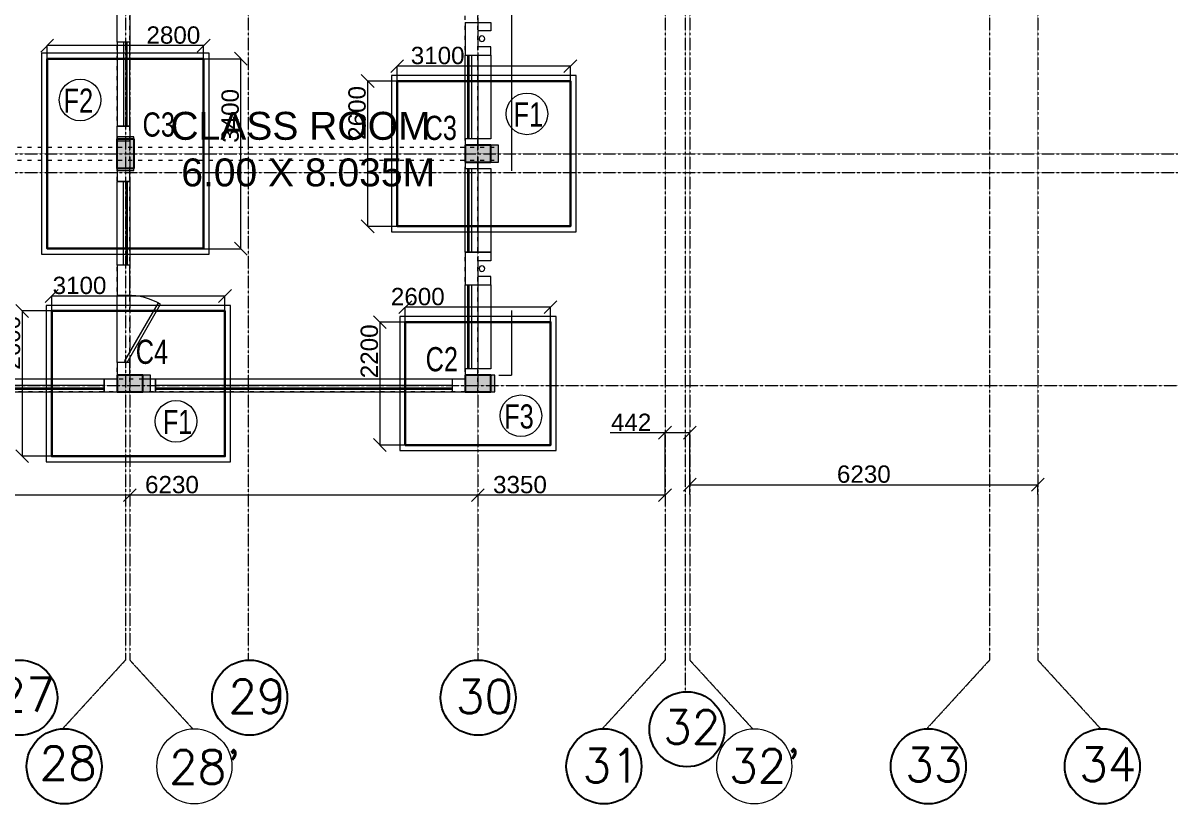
# Model space of a CAD drawing. Header units: inches. Extents: x 719368 to 6315912, y -2624014 to 446967.
# Drawn here: x 6020604 to 6041275, y -2157633 to -2143657 of the extents above; entities that cross this region are included whole.
import ezdxf
from ezdxf.lldxf.tags import DXFTag

# ---------------------------------------------------------------- set-up
doc = ezdxf.new("R2010")
doc.units = ezdxf.units.IN
doc.header["$LTSCALE"] = 20
doc.header["$MEASUREMENT"] = 0
doc.header["$PDMODE"] = 3
for name, pattern in [('ACAD_ISO03W100', [30, 12, -18]), ('CENTER', [2, 1.25, -0.25, 0.25, -0.25]), ('CENTER2', [1.125, 0.75, -0.125, 0.125, -0.125]), ('DASHED2', [0.375, 0.25, -0.125])]:
    doc.linetypes.add(name, pattern=pattern)
doc.layers.get('0').update_dxf_attribs({"color": 51, "lineweight": 30})
doc.layers.get('Defpoints').update_dxf_attribs({"lineweight": 25})
for name, color, linetype, lineweight in [('CLL LEV.', 252, 'Continuous', 18), ('COL HATCH', 254, 'Continuous', 5), ('COL.FILL', 6, 'Continuous', 20), ('COLUMN', 2, 'Continuous', 25), ('DIM', 7, 'Continuous', 13), ('DOOR', 43, 'Continuous', 13), ('FIXTURE', 15, 'DASHDOT', 9), ('FOOTING', 73, 'Continuous', 30), ('GRID', 202, 'CENTER', 5), ('HACHE', 6, 'Continuous', 9), ('HIDDEN', 181, 'ACAD_ISO03W100', 18), ('PROJ.', 30, 'DASHED2', 13), ('STAIR', 4, 'Continuous', 25), ('Text', 7, 'Continuous', 15), ('Ventilator', 6, 'DASHED', 20), ('WALL', 1, 'Continuous', 18), ('window', 71, 'Continuous', 18), ('Window-Wall', 7, 'Continuous', 20)]:
    doc.layers.add(name, color=color, linetype=linetype, lineweight=lineweight)
doc.layers.add('grid text', color=140, linetype='Continuous')
doc.styles.add('BOLD', font='arial.ttf')
doc.styles.add('DIM SUMBI', font='arial.ttf')
doc.styles.add('L120', font='simplex.shx', dxfattribs={"height": 1})
tags = doc.linetypes.add('DASHDOT', pattern=[1, 0.5, -0.25, 0, -0.25]).pattern_tags.tags
tags[10:11] = [DXFTag(74, 4), DXFTag(75, 0), DXFTag(340, '0'), DXFTag(46, 1.0), DXFTag(50, 0.0), DXFTag(44, 0.0), DXFTag(45, 0.0)]
tags[8:9] = [DXFTag(74, 4), DXFTag(75, 0), DXFTag(340, '0'), DXFTag(46, 1.0), DXFTag(50, 0.0), DXFTag(44, 0.0), DXFTag(45, 0.0)]
tags[6:7] = [DXFTag(74, 4), DXFTag(75, 0), DXFTag(340, '0'), DXFTag(46, 1.0), DXFTag(50, 0.0), DXFTag(44, 0.0), DXFTag(45, 0.0)]
tags[4:5] = [DXFTag(74, 4), DXFTag(75, 0), DXFTag(340, '0'), DXFTag(46, 1.0), DXFTag(50, 0.0), DXFTag(44, 0.0), DXFTag(45, 0.0)]
tags = doc.linetypes.add('DASHED', pattern=[0.75, 0.5, -0.25]).pattern_tags.tags
tags[6:7] = [DXFTag(74, 4), DXFTag(75, 0), DXFTag(340, '0'), DXFTag(46, 1.0), DXFTag(50, 0.0), DXFTag(44, 0.0), DXFTag(45, 0.0)]
tags[4:5] = [DXFTag(74, 4), DXFTag(75, 0), DXFTag(340, '0'), DXFTag(46, 1.0), DXFTag(50, 0.0), DXFTag(44, 0.0), DXFTag(45, 0.0)]
doc.dimstyles.new('PL1', dxfattribs={"dimtxt": 275, "dimasz": 230, "dimexe": 0.18, "dimexo": 12, "dimgap": 30, "dimtad": 1, "dimjust": 1, "dimdec": 0, "dimzin": 0, "dimdsep": 46, "dimtxsty": 'BOLD', "dimblk": 'OBLIQUE', "dimcen": 0.09, "dimclrd": 256, "dimclre": 256, "dimadec": 0, "dimazin": 0, "dimtfac": 1, "dimtdec": 0, "dimtofl": 0, "dimtmove": 0, "dimatfit": 3, "dimfxl": 0.18, "dimtolj": 1, "dimtzin": 0, "dimlwd": -1, "dimlwe": -1, "dimarcsym": 0})

# ---------------------------------------------------------------- blocks, each defined once
blk = doc.blocks.new('_Oblique')
at = {"layer": 'STAIR', "color": 0, "lineweight": -2}
blk.add_line((-0.5, -0.5), (0.5, 0.5), dxfattribs=at)
blk = doc.blocks.new('*D251')
at = {"layer": 'Defpoints', "color": 0, "transparency": 16777216}
for p in [(6018285, -2152108), (6022515, -2152108), (6022515, -2152108)]:
    blk.add_point(p, dxfattribs=at)
at = {"layer": 'DIM', "transparency": 16777216}
for p, q in [((6018285, -2152096), (6018285, -2152108)), ((6022515, -2152108), (6018285, -2152108)), ((6022515, -2152096), (6022515, -2152108))]:
    blk.add_line(p, q, dxfattribs=at)
at = {"layer": 'DIM', "transparency": 16777216, "xscale": 230, "yscale": 230, "zscale": 230, "rotation": 180}
blk.add_blockref('_Oblique', (6018285, -2152108), dxfattribs=at)
at = {"layer": 'DIM', "transparency": 16777216, "xscale": 230, "yscale": 230, "zscale": 230}
blk.add_blockref('_Oblique', (6022515, -2152108), dxfattribs=at)
at = {"layer": 'DIM', "color": 0, "transparency": 16777216, "insert": (6019044, -2151920), "char_height": 310, "attachment_point": 5, "style": 'BOLD'}
blk.add_mtext('\\A1;4230', dxfattribs=at)
blk = doc.blocks.new('*D252')
at = {"layer": 'Defpoints', "color": 0, "transparency": 16777216}
for p in [(6022515, -2152108), (6028745, -2152108), (6028745, -2152108)]:
    blk.add_point(p, dxfattribs=at)
at = {"layer": 'DIM', "transparency": 16777216}
for p, q in [((6022515, -2152096), (6022515, -2152108)), ((6028745, -2152108), (6022515, -2152108)), ((6028745, -2152096), (6028745, -2152108))]:
    blk.add_line(p, q, dxfattribs=at)
at = {"layer": 'DIM', "transparency": 16777216, "xscale": 230, "yscale": 230, "zscale": 230, "rotation": 180}
blk.add_blockref('_Oblique', (6022515, -2152108), dxfattribs=at)
at = {"layer": 'DIM', "transparency": 16777216, "xscale": 230, "yscale": 230, "zscale": 230}
blk.add_blockref('_Oblique', (6028745, -2152108), dxfattribs=at)
at = {"layer": 'DIM', "color": 0, "transparency": 16777216, "insert": (6023269, -2151920), "char_height": 310, "attachment_point": 5, "style": 'BOLD'}
blk.add_mtext('\\A1;6230', dxfattribs=at)
blk = doc.blocks.new('*D253')
at = {"layer": 'Defpoints', "color": 0, "transparency": 16777216}
for p in [(6028745, -2152108), (6032095, -2152108), (6032095, -2152108)]:
    blk.add_point(p, dxfattribs=at)
at = {"layer": 'DIM', "transparency": 16777216}
for p, q in [((6028745, -2152096), (6028745, -2152108)), ((6032095, -2152108), (6028745, -2152108)), ((6032095, -2152096), (6032095, -2152108))]:
    blk.add_line(p, q, dxfattribs=at)
at = {"layer": 'DIM', "transparency": 16777216, "xscale": 230, "yscale": 230, "zscale": 230, "rotation": 180}
blk.add_blockref('_Oblique', (6028745, -2152108), dxfattribs=at)
at = {"layer": 'DIM', "transparency": 16777216, "xscale": 230, "yscale": 230, "zscale": 230}
blk.add_blockref('_Oblique', (6032095, -2152108), dxfattribs=at)
at = {"layer": 'DIM', "color": 0, "transparency": 16777216, "insert": (6029498, -2151920), "char_height": 310, "attachment_point": 5, "style": 'BOLD'}
blk.add_mtext('\\A1;3350', dxfattribs=at)
blk = doc.blocks.new('*D254')
at = {"layer": 'Defpoints', "color": 0, "transparency": 16777216}
for p in [(6038768, -2151920), (6032538, -2152108), (6038768, -2152108)]:
    blk.add_point(p, dxfattribs=at)
at = {"layer": 'DIM', "transparency": 16777216}
for p, q in [((6032538, -2152096), (6032538, -2151920)), ((6032538, -2151920), (6038768, -2151920)), ((6038768, -2152096), (6038768, -2151920))]:
    blk.add_line(p, q, dxfattribs=at)
at = {"layer": 'DIM', "transparency": 16777216, "xscale": 230, "yscale": 230, "zscale": 230, "rotation": 180}
blk.add_blockref('_Oblique', (6032538, -2151920), dxfattribs=at)
at = {"layer": 'DIM', "transparency": 16777216, "xscale": 230, "yscale": 230, "zscale": 230}
blk.add_blockref('_Oblique', (6038768, -2151920), dxfattribs=at)
at = {"layer": 'DIM', "color": 0, "transparency": 16777216, "insert": (6035653, -2151732), "char_height": 310, "attachment_point": 5, "style": 'BOLD'}
blk.add_mtext('\\A1;6230', dxfattribs=at)
blk = doc.blocks.new('*D255')
at = {"layer": 'Defpoints', "color": 0, "transparency": 16777216}
for p in [(6032538, -2150989), (6032095, -2152108), (6032538, -2152108)]:
    blk.add_point(p, dxfattribs=at)
at = {"layer": 'DIM', "transparency": 16777216}
for p, q in [((6032095, -2150989), (6031111, -2150989)), ((6032095, -2152096), (6032095, -2150988)), ((6032538, -2150989), (6032095, -2150989)), ((6032538, -2152096), (6032538, -2150988))]:
    blk.add_line(p, q, dxfattribs=at)
at = {"layer": 'DIM', "transparency": 16777216, "xscale": 230, "yscale": 230, "zscale": 230, "rotation": 180}
blk.add_blockref('_Oblique', (6032095, -2150989), dxfattribs=at)
at = {"layer": 'DIM', "transparency": 16777216, "xscale": 230, "yscale": 230, "zscale": 230}
blk.add_blockref('_Oblique', (6032538, -2150989), dxfattribs=at)
at = {"layer": 'DIM', "color": 0, "transparency": 16777216, "insert": (6031488, -2150803), "char_height": 310, "attachment_point": 5, "style": 'BOLD'}
blk.add_mtext('\\A1;442', dxfattribs=at)
blk = doc.blocks.new('*D370')
at = {"layer": 'Defpoints', "color": 0, "transparency": 16777216}
for p in [(6027301, -2144695), (6026771, -2147295), (6027301, -2147295)]:
    blk.add_point(p, dxfattribs=at)
at = {"layer": 'DIM', "transparency": 16777216}
for p, q in [((6027289, -2144695), (6026771, -2144695)), ((6026771, -2144695), (6026771, -2147295)), ((6027289, -2147295), (6026771, -2147295))]:
    blk.add_line(p, q, dxfattribs=at)
at = {"layer": 'DIM', "transparency": 16777216, "xscale": 230, "yscale": 230, "zscale": 230}
for p, rotation in [((6026771, -2144695), 90), ((6026771, -2147295), 270)]:
    blk.add_blockref('_Oblique', p, dxfattribs=dict(at, rotation=rotation))
at = {"layer": 'DIM', "color": 0, "transparency": 16777216, "insert": (6026583, -2145265), "char_height": 310, "attachment_point": 5, "rotation": 90, "style": 'BOLD'}
blk.add_mtext('\\A1;2600', dxfattribs=at)
blk = doc.blocks.new('*D371')
at = {"layer": 'Defpoints', "color": 0, "transparency": 16777216}
for p in [(6027301, -2144427), (6027301, -2144933), (6030401, -2144941)]:
    blk.add_point(p, dxfattribs=at)
at = {"layer": 'DIM', "transparency": 16777216}
for p, q in [((6027301, -2144921), (6027301, -2144427)), ((6030401, -2144427), (6027301, -2144427)), ((6030401, -2144929), (6030401, -2144427))]:
    blk.add_line(p, q, dxfattribs=at)
at = {"layer": 'DIM', "transparency": 16777216, "xscale": 230, "yscale": 230, "zscale": 230, "rotation": 180}
blk.add_blockref('_Oblique', (6027301, -2144427), dxfattribs=at)
at = {"layer": 'DIM', "transparency": 16777216, "xscale": 230, "yscale": 230, "zscale": 230}
blk.add_blockref('_Oblique', (6030401, -2144427), dxfattribs=at)
at = {"layer": 'DIM', "color": 0, "transparency": 16777216, "insert": (6028025, -2144239), "char_height": 310, "attachment_point": 5, "style": 'BOLD'}
blk.add_mtext('\\A1;3100', dxfattribs=at)
blk = doc.blocks.new('*D372')
at = {"layer": 'Defpoints', "color": 0, "transparency": 16777216}
for p in [(6021035, -2144061), (6021035, -2144295), (6023835, -2144295)]:
    blk.add_point(p, dxfattribs=at)
at = {"layer": 'DIM', "transparency": 16777216}
for p, q in [((6021035, -2144283), (6021035, -2144061)), ((6023835, -2144061), (6021035, -2144061)), ((6023835, -2144283), (6023835, -2144061))]:
    blk.add_line(p, q, dxfattribs=at)
at = {"layer": 'DIM', "transparency": 16777216, "xscale": 230, "yscale": 230, "zscale": 230, "rotation": 180}
blk.add_blockref('_Oblique', (6021035, -2144061), dxfattribs=at)
at = {"layer": 'DIM', "transparency": 16777216, "xscale": 230, "yscale": 230, "zscale": 230}
blk.add_blockref('_Oblique', (6023835, -2144061), dxfattribs=at)
at = {"layer": 'DIM', "color": 0, "transparency": 16777216, "insert": (6023294, -2143873), "char_height": 310, "attachment_point": 5, "style": 'BOLD'}
blk.add_mtext('\\A1;2800', dxfattribs=at)
blk = doc.blocks.new('*D373')
at = {"layer": 'Defpoints', "color": 0, "transparency": 16777216}
for p in [(6023597, -2144295), (6024501, -2144295), (6023589, -2147695)]:
    blk.add_point(p, dxfattribs=at)
at = {"layer": 'DIM', "transparency": 16777216}
for p, q in [((6023609, -2144295), (6024501, -2144295)), ((6024501, -2147695), (6024501, -2144295)), ((6023601, -2147695), (6024501, -2147695))]:
    blk.add_line(p, q, dxfattribs=at)
at = {"layer": 'DIM', "transparency": 16777216, "xscale": 230, "yscale": 230, "zscale": 230}
for p, rotation in [((6024501, -2144295), 90), ((6024501, -2147695), 270)]:
    blk.add_blockref('_Oblique', p, dxfattribs=dict(at, rotation=rotation))
at = {"layer": 'DIM', "color": 0, "transparency": 16777216, "insert": (6024312, -2145318), "char_height": 310, "attachment_point": 5, "rotation": 90, "style": 'BOLD'}
blk.add_mtext('\\A1;3400', dxfattribs=at)
blk = doc.blocks.new('*D378')
at = {"layer": 'Defpoints', "color": 0, "transparency": 16777216}
for p in [(6021117, -2148810), (6020587, -2151410), (6021117, -2151410)]:
    blk.add_point(p, dxfattribs=at)
at = {"layer": 'DIM', "transparency": 16777216}
for p, q in [((6021105, -2148810), (6020586, -2148810)), ((6020587, -2148810), (6020587, -2151410)), ((6021105, -2151410), (6020586, -2151410))]:
    blk.add_line(p, q, dxfattribs=at)
at = {"layer": 'DIM', "transparency": 16777216, "xscale": 230, "yscale": 230, "zscale": 230}
for p, rotation in [((6020587, -2148810), 90), ((6020587, -2151410), 270)]:
    blk.add_blockref('_Oblique', p, dxfattribs=dict(at, rotation=rotation))
at = {"layer": 'DIM', "color": 0, "transparency": 16777216, "insert": (6020398, -2149380), "char_height": 310, "attachment_point": 5, "rotation": 90, "style": 'BOLD'}
blk.add_mtext('\\A1;2600', dxfattribs=at)
blk = doc.blocks.new('*D379')
at = {"layer": 'Defpoints', "color": 0, "transparency": 16777216}
for p in [(6021117, -2148542), (6021117, -2149048), (6024217, -2149056)]:
    blk.add_point(p, dxfattribs=at)
at = {"layer": 'DIM', "transparency": 16777216}
for p, q in [((6021117, -2149036), (6021117, -2148542)), ((6024217, -2148542), (6021117, -2148542)), ((6024217, -2149044), (6024217, -2148542))]:
    blk.add_line(p, q, dxfattribs=at)
at = {"layer": 'DIM', "transparency": 16777216, "xscale": 230, "yscale": 230, "zscale": 230, "rotation": 180}
blk.add_blockref('_Oblique', (6021117, -2148542), dxfattribs=at)
at = {"layer": 'DIM', "transparency": 16777216, "xscale": 230, "yscale": 230, "zscale": 230}
blk.add_blockref('_Oblique', (6024217, -2148542), dxfattribs=at)
at = {"layer": 'DIM', "color": 0, "transparency": 16777216, "insert": (6021614, -2148354), "char_height": 310, "attachment_point": 5, "style": 'BOLD'}
blk.add_mtext('\\A1;3100', dxfattribs=at)
blk = doc.blocks.new('*D380')
at = {"layer": 'Defpoints', "color": 0, "transparency": 16777216}
for p in [(6027445, -2149010), (6026991, -2151210), (6027445, -2151210)]:
    blk.add_point(p, dxfattribs=at)
at = {"layer": 'DIM', "transparency": 16777216}
for p, q in [((6027433, -2149010), (6026991, -2149010)), ((6026991, -2149010), (6026991, -2151210)), ((6027433, -2151210), (6026991, -2151210))]:
    blk.add_line(p, q, dxfattribs=at)
at = {"layer": 'DIM', "transparency": 16777216, "xscale": 230, "yscale": 230, "zscale": 230}
for p, rotation in [((6026991, -2149010), 90), ((6026991, -2151210), 270)]:
    blk.add_blockref('_Oblique', p, dxfattribs=dict(at, rotation=rotation))
at = {"layer": 'DIM', "color": 0, "transparency": 16777216, "insert": (6026803, -2149532), "char_height": 310, "attachment_point": 5, "rotation": 90, "style": 'BOLD'}
blk.add_mtext('\\A1;2200', dxfattribs=at)
blk = doc.blocks.new('*D381')
at = {"layer": 'Defpoints', "color": 0, "transparency": 16777216}
for p in [(6027445, -2148742), (6027445, -2149248), (6030045, -2149256)]:
    blk.add_point(p, dxfattribs=at)
at = {"layer": 'DIM', "transparency": 16777216}
for p, q in [((6027445, -2149236), (6027445, -2148742)), ((6030045, -2148742), (6027445, -2148742)), ((6030045, -2149244), (6030045, -2148742))]:
    blk.add_line(p, q, dxfattribs=at)
at = {"layer": 'DIM', "transparency": 16777216, "xscale": 230, "yscale": 230, "zscale": 230, "rotation": 180}
blk.add_blockref('_Oblique', (6027445, -2148742), dxfattribs=at)
at = {"layer": 'DIM', "transparency": 16777216, "xscale": 230, "yscale": 230, "zscale": 230}
blk.add_blockref('_Oblique', (6030045, -2148742), dxfattribs=at)
at = {"layer": 'DIM', "color": 0, "transparency": 16777216, "insert": (6027669, -2148554), "char_height": 310, "attachment_point": 5, "style": 'BOLD'}
blk.add_mtext('\\A1;2600', dxfattribs=at)
blk = doc.blocks.new('VENTILATOR')
at = {"layer": 'Ventilator', "ltscale": 0.02}
for p, q in [((-0.18, -1.5), (-0.18, 0)), ((-0.165, 0), (-0.165, -1.5))]:
    blk.add_line(p, q, dxfattribs=at)
at = {"layer": 'Window-Wall'}
for p, q in [((-0.23, 0), (0, 0)), ((-0.23, -1.5), (-0.23, 0)), ((-0.115, 0), (-0.115, -1.5)), ((0, 0), (0, -1.5)), ((-0.23, -1.5), (0, -1.5))]:
    blk.add_line(p, q, dxfattribs=at)
blk = doc.blocks.new('New Shaft')
at = {"layer": 'FIXTURE'}
blk.add_circle((0.327, -0.302), 0.05, dxfattribs=at)
at = {"layer": 'WALL'}
for p, q in [((0.035, 0), (0.62, 0)), ((0.035, 0), (0.035, -0.46)), ((0.62, 0), (0.62, -0.46)), ((0.185, -0.46), (0.185, -0.23)), ((0.185, -0.23), (0.47, -0.23)), ((0.47, -0.46), (0.47, -0.23)), ((0.035, -0.46), (0.185, -0.46)), ((0.62, -0.46), (0.47, -0.46))]:
    blk.add_line(p, q, dxfattribs=at)
blk = doc.blocks.new('1.5 M Window')
at = {"layer": 'CLL LEV.'}
for p, q in [((-0.23, 0), (-0.46, 0)), ((-0.46, 0), (-0.46, -1.5)), ((-0.46, -1.5), (-0.23, -1.5))]:
    blk.add_line(p, q, dxfattribs=at)
at = {"layer": 'window'}
for p, q in [((-0.065, 0), (-0.065, -1.5)), ((-0.05, -1.5), (-0.05, 0))]:
    blk.add_line(p, q, dxfattribs=at)
at = {"layer": 'Window-Wall'}
for p, q in [((0, 0), (-0.23, 0)), ((-0.23, 0), (-0.23, -1.5)), ((-0.115, 0), (-0.115, -1.5)), ((0, -1.5), (0, 0)), ((-0.23, -1.5), (0, -1.5))]:
    blk.add_line(p, q, dxfattribs=at)
blk = doc.blocks.new('*U81')
for p, q in [((0, 0), (0, 6)), ((40, 0), (40, 6))]:
    blk.add_line(p, q)
blk.add_lwpolyline([(0, 0), (34.64, -20), (35.52, -18.48), (0.88, 1.52)], close=True)
blk.add_arc((0, 0), 40, 330, 360)
blk = doc.blocks.new('New Doors')
at = {"layer": 'DOOR'}
blk.add_line((0, 0.18), (1.199, 0.18), dxfattribs=at)
at = {"layer": 'DOOR', "xscale": 0.0299845412869386, "yscale": 0.0299845412869386, "zscale": 0.0299845412869386}
blk.add_blockref('*U81', (0, 0), dxfattribs=at)
blk = doc.blocks.new('A$C0E890EBD')
at = {"layer": 'COL HATCH'}
h = blk.add_hatch(color=3, dxfattribs=at)
h.dxf.hatch_style = 1
h.paths.add_polyline_path([(91.1684, -3.7), (91.4684, -3.7), (91.4684, -4.23), (91.1684, -4.23)])
at = {"layer": 'COL HATCH', "linetype": 'CENTER2'}
h = blk.add_hatch(color=3, dxfattribs=at)
h.dxf.hatch_style = 1
h.paths.add_polyline_path([(97.3984, -3.815), (97.3984, -4.115), (97.8584, -4.115), (97.8584, -3.815)])
h = blk.add_hatch(color=3, dxfattribs=at)
h.dxf.hatch_style = 1
h.paths.add_polyline_path([(91.1684, -7.93), (91.1684, -8.23), (91.6284, -8.23), (91.6284, -7.93)])
h = blk.add_hatch(color=3, dxfattribs=at)
h.dxf.hatch_style = 1
h.paths.add_polyline_path([(97.3984, -7.93), (97.3984, -8.23), (97.8584, -8.23), (97.8584, -7.93)])
at = {"layer": 'COLUMN', "color": 3}
for p, q in [((91.1684, -4.23), (91.1684, -3.7)), ((91.1684, -3.7), (91.4684, -3.7)), ((91.4684, -3.7), (91.4684, -4.23)), ((91.4684, -4.23), (91.1684, -4.23))]:
    blk.add_line(p, q, dxfattribs=at)
at = {"layer": 'COLUMN', "color": 3, "linetype": 'CENTER2'}
for points in [[(97.3984, -3.815), (97.3984, -4.115), (97.8584, -4.115), (97.8584, -3.815), (97.3984, -3.815)], [(91.1684, -7.93), (91.1684, -8.23), (91.6284, -8.23), (91.6284, -7.93), (91.1684, -7.93)], [(97.3984, -7.93), (97.3984, -8.23), (97.8584, -8.23), (97.8584, -7.93), (97.3984, -7.93)]]:
    blk.add_lwpolyline(points, dxfattribs=at)
at = {"layer": 'PROJ.'}
blk.add_line((98.2284, 8.23), (98.2284, -7.93), dxfattribs=at)
at = {"layer": 'PROJ.', "ltscale": 0.05}
blk.add_line((97.6284, -7.93), (98.2284, -7.93), dxfattribs=at)
at = {"layer": 'WALL'}
blk.add_line((91.1684, -3.735), (91.3984, -3.735), dxfattribs=at)
for points in [[(91.1682, -1.4294), (91.3984, -1.4294), (91.3984, -1.97), (91.1682, -1.97)], [(91.1682, -6.5006), (91.3984, -6.5006), (91.3984, -5.96), (91.1682, -5.96)]]:
    blk.add_lwpolyline(points, close=True, dxfattribs=at)
for points in [[(91.1684, -3.47), (91.3984, -3.47), (91.3984, -3.7), (91.1684, -3.7), (91.1684, -3.47)], [(97.6284, -3.7), (97.3984, -3.7), (97.3984, -3.815), (97.6284, -3.815), (97.6284, -3.7)], [(97.6284, -4.115), (97.3984, -4.115), (97.3984, -4.23), (97.6284, -4.23), (97.6284, -4.115)], [(91.1684, -4.46), (91.3984, -4.46), (91.3984, -4.23), (91.1684, -4.23), (91.1684, -4.46)], [(91.1684, -7.93), (91.3984, -7.93), (91.3984, -7.7), (91.1684, -7.7), (91.1684, -7.93)], [(97.6284, -7.815), (97.3984, -7.815), (97.3984, -7.93), (97.6284, -7.93), (97.6284, -7.815)], [(97.6284, -7.815), (97.3984, -7.815), (97.3984, -7.93), (97.6284, -7.93), (97.6284, -7.815)], [(90.9384, -8.23), (91.1684, -8.23), (91.1684, -8), (90.9384, -8), (90.9384, -8.23)], [(91.6284, -8.23), (91.8584, -8.23), (91.8584, -8), (91.6284, -8), (91.6284, -8.23)], [(97.1684, -8.23), (97.3984, -8.23), (97.3984, -8), (97.1684, -8), (97.1684, -8.23)]]:
    blk.add_lwpolyline(points, dxfattribs=at)
at = {"layer": 'window'}
for p, q in [((90.9384, -8.165), (87.6284, -8.165)), ((87.6284, -8.18), (90.9384, -8.18)), ((97.1684, -8.165), (91.8584, -8.165)), ((91.8584, -8.18), (97.1684, -8.18))]:
    blk.add_line(p, q, dxfattribs=at)
at = {"layer": 'Window-Wall'}
for p, q in [((90.9384, -8), (87.6284, -8)), ((90.9384, -8.23), (90.9384, -8)), ((97.1684, -8), (91.8584, -8)), ((91.8584, -8), (91.8584, -8.23)), ((90.9384, -8.115), (87.6284, -8.115)), ((87.6284, -8.23), (90.9384, -8.23)), ((97.1684, -8.115), (91.8584, -8.115)), ((91.8584, -8.23), (97.1684, -8.23))]:
    blk.add_line(p, q, dxfattribs=at)
at = {"layer": 'WALL', "xscale": -1, "rotation": 90}
for p in [(97.3984, -1.58), (97.3984, -5.695)]:
    blk.add_blockref('New Shaft', p, dxfattribs=at)
at = {"layer": 'WALL', "xscale": -1}
blk.add_blockref('VENTILATOR', (91.1684, -1.97), dxfattribs=at)
at = {"layer": 'WALL'}
for name, p, rotation in [('VENTILATOR', (91.1684, -5.96), 180), ('New Doors', (91.3481, -7.7), 90)]:
    blk.add_blockref(name, p, dxfattribs=dict(at, rotation=rotation))
at = {"layer": 'Window-Wall', "xscale": -1}
for p in [(97.3984, -2.2), (97.3984, -4.23), (97.3984, -6.315)]:
    blk.add_blockref('1.5 M Window', p, dxfattribs=at)
at = {"layer": 'Text', "lineweight": 30, "insert": (92.1244, -3.2165), "char_height": 0.5, "width": 9.930816, "attachment_point": 1, "style": 'L120'}
blk.add_mtext('{\\fArial|b0|i0|c0|p34;CLASS ROOM\\P 6.00 X 8.035M}', dxfattribs=at)

msp = doc.modelspace()

# ---------------------------------------------------------------- hatches: boundary and pattern name
at = {"layer": 'COL.FILL'}
for points in [[(6022285.4818, -2146294.5333), (6022585.4818, -2146294.5333), (6022585.4818, -2145694.5333), (6022285.4818, -2145694.5333)], [(6029115.4818, -2145844.5333), (6029115.4818, -2146144.5333), (6028515.4818, -2146144.5333), (6028515.4818, -2145844.5333)], [(6022885.4818, -2149959.5333), (6022885.4818, -2150259.5333), (6022285.4818, -2150259.5333), (6022285.4818, -2149959.5333)], [(6028515.4818, -2150259.5333), (6029045.4818, -2150259.5333), (6029045.4818, -2149959.5333), (6028515.4818, -2149959.5333)]]:
    msp.add_hatch(color=256, dxfattribs=at).paths.add_polyline_path(points)

# ---------------------------------------------------------------- linework, layer by layer
for points in [[(6022585.4818, -2145694.5333), (6022285.4818, -2145694.5333), (6022285.4818, -2146294.5333), (6022585.4818, -2146294.5333)], [(6029115.4818, -2146144.5333), (6029115.4818, -2145844.5333), (6028515.4818, -2145844.5333), (6028515.4818, -2146144.5333)], [(6022885.4818, -2150259.5333), (6022885.4818, -2149959.5333), (6022285.4818, -2149959.5333), (6022285.4818, -2150259.5333)], [(6029045.4818, -2150259.5333), (6029045.4818, -2149959.5333), (6028515.4818, -2149959.5333), (6028515.4818, -2150259.5333)]]:
    msp.add_lwpolyline(points, close=True, dxfattribs=at)
at = {"layer": 'FOOTING'}
for points in [[(6023835.4818, -2144294.5333), (6021035.4818, -2144294.5333), (6021035.4818, -2147694.5333), (6023835.4818, -2147694.5333)], [(6027301.3477, -2144694.5333), (6027301.3477, -2147294.5333), (6030401.3477, -2147294.5333), (6030401.3477, -2144694.5333)], [(6021116.9844, -2148809.5333), (6021116.9844, -2151409.5333), (6024216.9844, -2151409.5333), (6024216.9844, -2148809.5333)], [(6027445.4806, -2149009.5343), (6027445.4806, -2151209.5343), (6030045.4806, -2151209.5343), (6030045.4806, -2149009.5343)]]:
    msp.add_lwpolyline(points, close=True, dxfattribs=at)
at = {"layer": 'GRID', "ltscale": 0.05}
for p, q in [((6022435.4818, -2115272.6697), (6022435.4818, -2155060.0232)), ((6024630.4818, -2115272.6697), (6024630.4818, -2155060.0232)), ((6028745.4818, -2115272.6697), (6028745.4818, -2155060.0232)), ((6032095.4818, -2115272.6697), (6032095.4818, -2155060.0232)), ((6032457.9818, -2115272.6697), (6032457.9818, -2155624.8161)), ((6037902.882, -2115272.6697), (6037902.882, -2155060.0232)), ((6038767.9818, -2115272.6697), (6038767.9818, -2155060.0232)), ((5925637.0672, -2146329.5333), (6041274.9246, -2146329.5333)), ((5926274.7986, -2150144.5344), (6041274.9246, -2150144.5344)), ((6022435.4818, -2155060.0232), (6021310.4856, -2156288.96)), ((6032095.4818, -2155060.0232), (6030970.4856, -2156288.96)), ((6037902.882, -2155060.0232), (6036777.8858, -2156288.96)), ((6038767.9818, -2155060.0232), (6039892.9779, -2156288.96))]:
    msp.add_line(p, q, dxfattribs=at)
at = {"layer": 'GRID', "color": 190, "ltscale": 0.05}
for p, q in [((6022515.4818, -2115272.6697), (6022515.4818, -2155060.0232)), ((6032537.9818, -2115272.6697), (6032537.9818, -2155060.0232)), ((5925637.0672, -2145994.5344), (6041274.9246, -2145994.5344)), ((6022515.4818, -2155060.0232), (6023640.4779, -2156288.96)), ((6032537.9818, -2155060.0232), (6033662.9779, -2156288.96))]:
    msp.add_line(p, q, dxfattribs=at)
at = {"layer": 'GRID', "color": 190, "linetype": 'Continuous', "ltscale": 0.05}
for centre in [(6023669.9379, -2156960.6442), (6033692.4379, -2156960.6442)]:
    msp.add_circle(centre, 672.3299, dxfattribs=at)
at = {"layer": 'grid text'}
for centre in [(6020544.9417, -2155731.7074), (6024659.9417, -2155731.7074), (6028750.1618, -2155731.7074), (6032487.4417, -2156296.5003), (6021339.9455, -2156960.6442), (6030999.9455, -2156960.6442), (6036807.3457, -2156960.6442), (6039922.4379, -2156960.6442)]:
    msp.add_circle(centre, 672.3299, dxfattribs=at)
at = {"layer": 'HACHE'}
for points in [[(6023935.4818, -2144194.5333), (6020935.4818, -2144194.5333), (6020935.4818, -2147794.5333), (6023935.4818, -2147794.5333)], [(6027201.3477, -2144594.5333), (6027201.3477, -2147394.5333), (6030501.3477, -2147394.5333), (6030501.3477, -2144594.5333)], [(6021016.9844, -2148709.5333), (6021016.9844, -2151509.5333), (6024316.9844, -2151509.5333), (6024316.9844, -2148709.5333)], [(6027345.4806, -2148909.5343), (6027345.4806, -2151309.5343), (6030145.4806, -2151309.5343), (6030145.4806, -2148909.5343)]]:
    msp.add_lwpolyline(points, close=True, dxfattribs=at)
at = {"layer": 'HIDDEN', "linetype": 'ACAD_ISO03W100', "ltscale": 0.3}
for p, q in [((6022285.2874, -2150259.5333), (6022285.2874, -2133499.5333)), ((6022515.2874, -2150259.5333), (6022515.2874, -2133499.5333)), ((6028515.4818, -2150259.5333), (6028515.4818, -2133499.5333)), ((6028745.4818, -2150259.5333), (6028745.4818, -2133499.5333)), ((6011685.4819, -2145879.5333), (6029115.4818, -2145879.5333)), ((6011685.4819, -2146109.5333), (6029115.4818, -2146109.5333)), ((6028515.4818, -2150029.5333), (6011825.4834, -2150029.5333)), ((6028515.4818, -2150259.5333), (6011825.4834, -2150259.5333))]:
    msp.add_line(p, q, dxfattribs=at)
at = {"layer": 'Text'}
for centre in [(6021625.3455, -2145033.4552), (6029621.5646, -2145281.573), (6029515.2202, -2150686.256), (6023340.9951, -2150784.8707)]:
    msp.add_circle(centre, 372.7728, dxfattribs=at)

# ---------------------------------------------------------------- block references
at = {"color": 0, "xscale": 1000, "yscale": 1000, "zscale": 1000}
msp.add_blockref('A$C0E890EBD', (5931117.1028, -2142029.5333), dxfattribs=at)

# ---------------------------------------------------------------- texts
at = {"layer": 'GRID', "color": 190, "ltscale": 0.05, "char_height": 600, "width": 804.951803, "attachment_point": 1, "style": 'L120'}
for s, insert in [("28'", (6023214.8516, -2156670.8289)), ("32'", (6033238.4695, -2156652.1987))]:
    msp.add_mtext(s, dxfattribs=dict(at, insert=insert))
at = {"layer": 'grid text', "char_height": 600, "width": 804.951803, "attachment_point": 1, "style": 'L120'}
for s, insert in [('27', (6020143.595, -2155376.7318)), ('29', (6024276.6089, -2155406.5018)), ('30', (6028350.1201, -2155411.4341)), ('32', (6032058.5467, -2155957.0406)), ('28', (6020895.7888, -2156602.8461)), ('31', (6030615.2197, -2156647.6682)), ('33', (6036393.0386, -2156629.8851)), ('34', (6039505.498, -2156624.6742))]:
    msp.add_mtext(s, dxfattribs=dict(at, insert=insert))
at = {"layer": 'Text', "style": 'DIM SUMBI', "width": 0.75}
for s, p in [('F2', (6021329.4482, -2145261.0162)), ('F1', (6029384.957, -2145509.134)), ('C3', (6022742.9212, -2145688.6934)), ('C3', (6027790.4016, -2145748.607)), ('C4', (6022620.8794, -2149756.3859)), ('C2', (6027809.5883, -2149889.1417)), ('F3', (6029216.0044, -2150913.8169)), ('F1', (6023104.3876, -2151012.4317))]:
    msp.add_text(s, height=432.432, dxfattribs=at).set_placement(p)

# ---------------------------------------------------------------- dimensions: what is measured, and where the dimension line sits
at = {"layer": 'DIM'}
for base, p1, p2, angle, picture, middle in [((6021035.4818, -2144061.4409), (6023835.4818, -2144294.5333), (6021035.4818, -2144294.5333), 180, '*D372', (6023293.6921, -2144061.4409)), ((6024500.5174, -2144294.5333), (6023589.4641, -2147694.5333), (6023597.2762, -2144294.5333), 270, '*D373', (6024500.5174, -2145318.3536)), ((6026770.8788, -2147294.5333), (6027301.3477, -2144694.5333), (6027301.3477, -2147294.5333), 270, '*D370', (6026770.8788, -2145265.368)), ((6020586.5155, -2151409.5333), (6021116.9844, -2148809.5333), (6021116.9844, -2151409.5333), 270, '*D378', (6020586.5155, -2149380.368)), ((6026991.4757, -2151209.5343), (6027445.4806, -2149009.5343), (6027445.4806, -2151209.5343), 270, '*D380', (6026991.4757, -2149531.6122))]:
    dim = msp.add_linear_dim(base=base, p1=p1, p2=p2, angle=angle, dimstyle='PL1', override={"dimtxt": 310}, dxfattribs=at)
    dim.commit()
    dim.dimension.update_dxf_attribs({"geometry": picture, "text_midpoint": middle, "dimtype": 160})
for base, p1, p2, picture, middle in [((6027301.3477, -2144427.0056), (6030401.3477, -2144940.551), (6027301.3477, -2144932.7389), '*D371', (6028025.168, -2144427.0056)), ((6021116.9844, -2148542.0056), (6024216.9844, -2149055.551), (6021116.9844, -2149047.7389), '*D379', (6021613.537, -2148542.0056)), ((6027445.4806, -2148742.0066), (6030045.4806, -2149255.552), (6027445.4806, -2149247.7398), '*D381', (6027669.3009, -2148742.0066)), ((6038767.9818, -2151919.9707), (6032537.9818, -2152108.354), (6038767.9818, -2152108.354), '*D254', (6035652.9818, -2151919.9707))]:
    dim = msp.add_linear_dim(base=base, p1=p1, p2=p2, dimstyle='PL1', override={"dimtxt": 310}, dxfattribs=at)
    dim.commit()
    dim.dimension.update_dxf_attribs({"geometry": picture, "text_midpoint": middle, "dimtype": 160})
for base, p1, p2, picture, middle in [((6032537.9817596246, -2150988.6087638759), (6032095.4817596264, -2152108.354024678), (6032537.9817596246, -2152108.354024678), '*D255', (6031488.3705727234, -2150802.9743846129)), ((6022515.4818, -2152108.354), (6018285.4834, -2152108.354), (6022515.4818, -2152108.354), '*D251', (6019044.0782, -2151919.9707)), ((6028745.4818, -2152108.354), (6022515.4818, -2152108.354), (6028745.4818, -2152108.354), '*D252', (6023268.6844, -2151919.9707)), ((6032095.4818, -2152108.354), (6028745.4818, -2152108.354), (6032095.4818, -2152108.354), '*D253', (6029497.7328, -2151919.9707))]:
    dim = msp.add_linear_dim(base=base, p1=p1, p2=p2, dimstyle='PL1', override={"dimtxt": 310}, dxfattribs=at)
    dim.commit()
    dim.dimension.update_dxf_attribs({"geometry": picture, "text_midpoint": middle})

doc.saveas('drawing.dxf')
